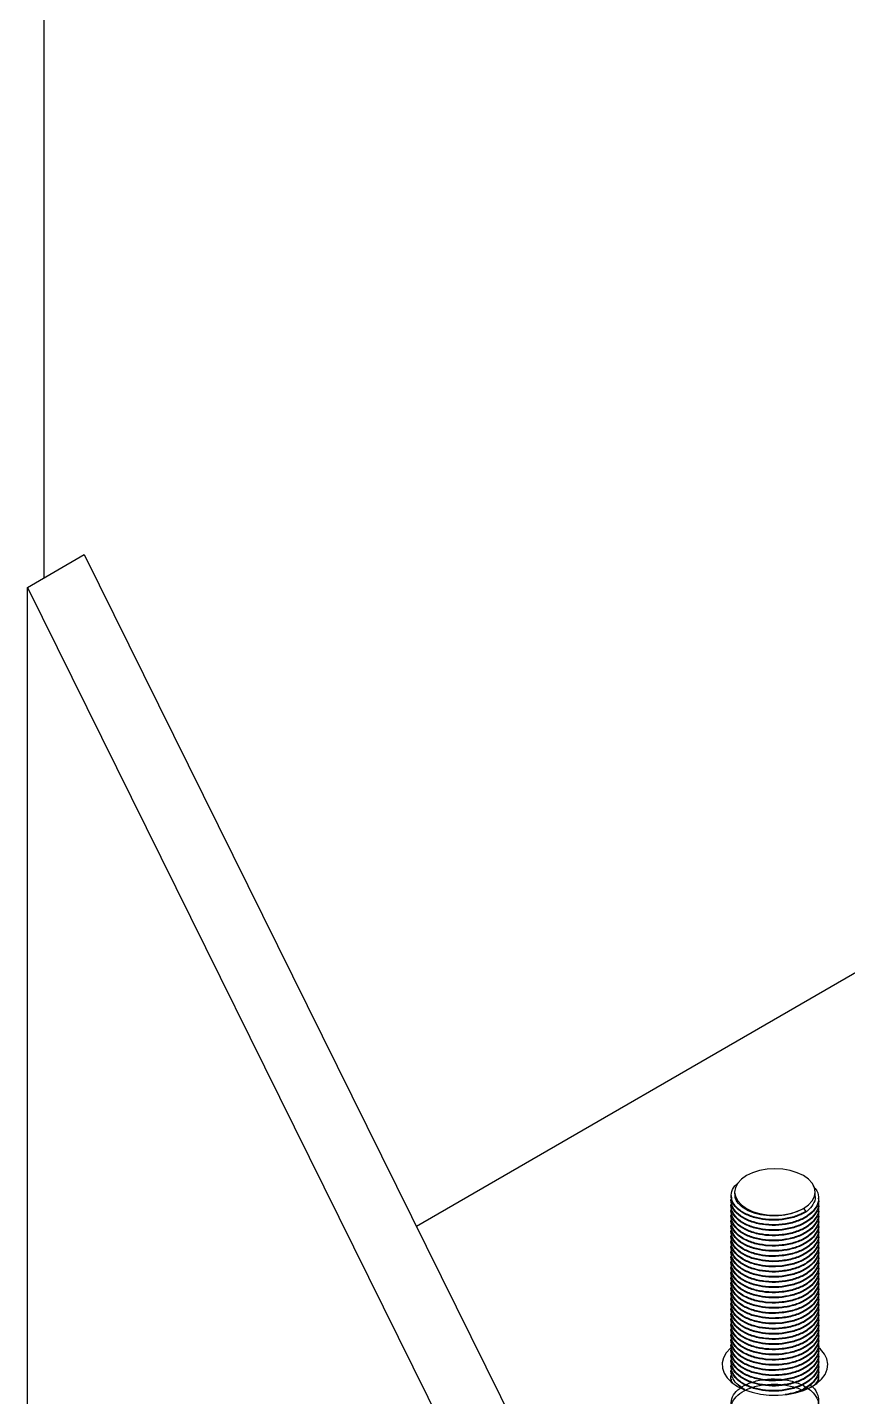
# Model space of a CAD drawing. Header units: millimetres. Extents: x 0 to 594, y 0 to 420.
# Drawn here: x 485.44 to 491.91, y 113.05 to 123.84 of the extents above; entities that cross this region are included whole.
import ezdxf

# ---------------------------------------------------------------- set-up
doc = ezdxf.new("R2010")
doc.units = ezdxf.units.MM

msp = doc.modelspace()

# ---------------------------------------------------------------- linework, layer by layer
at = {"color": 1, "linetype": 'Continuous', "lineweight": 25}
msp.add_line((485.57337, 178.01996), (485.57337, 119.5012), dxfattribs=at)
at = {"color": 7, "linetype": 'Continuous', "lineweight": 25}
for p, q in [((485.44376, 119.42638), (485.89254, 119.68545)), ((485.89254, 119.68545), (490.60658, 110.15958)), ((485.44376, 119.42638), (490.1578, 109.90051)), ((485.44376, 112.62187), (485.44376, 119.42638)), ((492.06605, 116.44484), (488.51164, 114.39292)), ((490.99192, 114.63511), (490.99192, 114.63001)), ((490.99192, 114.59429), (490.99192, 114.58918)), ((491.01898, 114.66311), (491.01898, 114.64784)), ((491.65365, 114.62744), (491.65365, 114.66311)), ((491.68071, 114.60957), (491.68071, 114.61468)), ((491.68071, 114.56875), (491.68071, 114.57385)), ((490.99192, 114.55346), (490.99192, 114.54836)), ((490.99192, 114.51263), (490.99192, 114.50753)), ((490.99192, 114.47181), (490.99192, 114.4667)), ((491.5607, 114.53357), (491.57984, 114.50977)), ((491.57984, 114.50977), (491.57984, 114.50466)), ((491.68071, 114.52792), (491.68071, 114.53302)), ((491.68071, 114.48709), (491.68071, 114.4922)), ((490.99192, 114.43098), (490.99192, 114.42588)), ((490.99192, 114.39015), (490.99192, 114.38505)), ((491.68071, 114.44626), (491.68071, 114.45137)), ((491.68071, 114.40544), (491.68071, 114.41054)), ((491.68071, 114.36461), (491.68071, 114.36971)), ((490.99192, 114.34932), (490.99192, 114.34422)), ((490.99192, 114.3085), (490.99192, 114.30339)), ((490.99192, 114.26767), (490.99192, 114.26257)), ((491.68071, 114.32378), (491.68071, 114.32889)), ((491.68071, 114.28296), (491.68071, 114.28806)), ((491.68071, 114.24213), (491.68071, 114.24723)), ((490.99192, 114.22684), (490.99192, 114.22174)), ((490.99192, 114.18602), (490.99192, 114.18091)), ((490.99192, 114.14519), (490.99192, 114.14009)), ((491.68071, 114.2013), (491.68071, 114.20641)), ((491.68071, 114.16048), (491.68071, 114.16558)), ((490.99192, 114.10436), (490.99192, 114.09926)), ((490.99192, 114.06354), (490.99192, 114.05843)), ((491.68071, 114.11965), (491.68071, 114.12475)), ((491.68071, 114.07882), (491.68071, 114.08392)), ((491.68071, 114.03799), (491.68071, 114.0431)), ((490.99192, 114.02271), (490.99192, 114.0176)), ((490.99192, 113.98188), (490.99192, 113.97678)), ((490.99192, 113.94105), (490.99192, 113.93595)), ((491.68071, 113.99717), (491.68071, 114.00227)), ((491.68071, 113.95634), (491.68071, 113.96144)), ((490.99192, 113.90023), (490.99192, 113.89512)), ((490.99192, 113.8594), (490.99192, 113.8543)), ((490.99192, 113.81857), (490.99192, 113.81347)), ((491.68071, 113.91551), (491.68071, 113.92062)), ((491.68071, 113.87469), (491.68071, 113.87979)), ((491.68071, 113.83386), (491.68071, 113.83896)), ((490.99192, 113.77775), (490.99192, 113.77264)), ((490.99192, 113.73692), (490.99192, 113.73182)), ((491.68071, 113.79303), (491.68071, 113.79814)), ((491.68071, 113.75221), (491.68071, 113.75731)), ((491.68071, 113.71138), (491.68071, 113.71648)), ((490.99192, 113.69609), (490.99192, 113.69099)), ((490.99192, 113.65526), (490.99192, 113.65016)), ((490.99192, 113.61444), (490.99192, 113.60933)), ((491.68071, 113.67055), (491.68071, 113.67565)), ((491.68071, 113.62972), (491.68071, 113.63483)), ((490.99192, 113.57361), (490.99192, 113.56851)), ((490.99192, 113.53278), (490.99192, 113.52768)), ((490.99192, 113.49196), (490.99192, 113.48685)), ((491.68071, 113.5889), (491.68071, 113.594)), ((491.68071, 113.54807), (491.68071, 113.55317)), ((491.68071, 113.50724), (491.68071, 113.51235)), ((490.99192, 113.45113), (490.99192, 113.44603)), ((490.99192, 113.4103), (490.99192, 113.4052)), ((491.68071, 113.46642), (491.68071, 113.47152)), ((491.68071, 113.42559), (491.68071, 113.43069)), ((491.68071, 113.38476), (491.68071, 113.38987)), ((490.99192, 113.36948), (490.99192, 113.36437)), ((490.99192, 113.32865), (490.99192, 113.32354)), ((490.99192, 113.28782), (490.99192, 113.28272)), ((491.68071, 113.34393), (491.68071, 113.34904)), ((491.68071, 113.30311), (491.68071, 113.30821)), ((490.99192, 113.24699), (490.99192, 113.24189)), ((490.99192, 113.20617), (490.99192, 113.20106)), ((491.68071, 113.26228), (491.68071, 113.26738)), ((491.68071, 113.22145), (491.68071, 113.22656)), ((491.68071, 113.18063), (491.68071, 113.18573)), ((490.99192, 113.16534), (490.99192, 113.16024)), ((491.0818, 113.11567), (491.04538, 113.14122))]:
    msp.add_line(p, q, dxfattribs=at)
at = {"color": 7, "linetype": 'Continuous', "lineweight": 25, "flags": 128}
for points in [[(491.5607, 114.79265), (491.51262, 114.81543), (491.45775, 114.83236), (491.39822, 114.84278), (491.33632, 114.8463), (491.27441, 114.84278), (491.21488, 114.83236), (491.16001, 114.81543), (491.11193, 114.79265), (491.07246, 114.76489), (491.04314, 114.73322), (491.02508, 114.69885), (491.01898, 114.66311), (491.02508, 114.62737), (491.04314, 114.59301), (491.07246, 114.56133), (491.11193, 114.53357), (491.16001, 114.51079), (491.21488, 114.49386), (491.27441, 114.48344), (491.33632, 114.47992), (491.39822, 114.48344), (491.45775, 114.49386), (491.51262, 114.51079), (491.5607, 114.53357)], [(491.5607, 114.53357), (491.60017, 114.56133), (491.62949, 114.59301), (491.64755, 114.62737), (491.65365, 114.66311), (491.64755, 114.69885), (491.62949, 114.73322), (491.60017, 114.76489), (491.5607, 114.79265)], [(490.99197, 113.43765), (490.98623, 113.43264), (490.95308, 113.39661), (490.93096, 113.35786), (490.92049, 113.31752), (490.92199, 113.27673), (490.93541, 113.23667), (490.96036, 113.1985), (490.99613, 113.16332), (491.04169, 113.13212)], [(491.04169, 113.13212), (491.09572, 113.10583), (491.15667, 113.08518), (491.22279, 113.07077), (491.29218, 113.06303), (491.36283, 113.06216), (491.43272, 113.0682), (491.49984, 113.08097), (491.56226, 113.10011), (491.61817, 113.12506), (491.66598, 113.15511), (491.7043, 113.18938), (491.73204, 113.22691), (491.74839, 113.2666), (491.75289, 113.30731), (491.7454, 113.34788), (491.72615, 113.38714), (491.69568, 113.42395), (491.67637, 113.44121)]]:
    msp.add_lwpolyline(points, dxfattribs=at)
at = {"color": 7, "linetype": 'Continuous', "lineweight": 25}
for points, knots in [([(491.63881, 114.70829), (491.64936, 114.6963), (491.67605, 114.66595), (491.68533, 114.60956), (491.66745, 114.54669), (491.62543, 114.49948), (491.56877, 114.4602), (491.49768, 114.42839), (491.39594, 114.40641), (491.28906, 114.40341), (491.18693, 114.41909), (491.09832, 114.45148), (491.03127, 114.4981), (490.99621, 114.5535), (490.98517, 114.59586), (490.99542, 114.61684), (490.99649, 114.61902)], [0, 0, 0, 0, 0.05249283, 0.13290047, 0.21628886, 0.29877283, 0.33703869, 0.41773049, 0.50118346, 0.58346792, 0.66304774, 0.74581618, 0.82906427, 0.90910047, 0.99053264, 1, 1, 1, 1]), ([(491.57984, 114.50977), (491.55311, 114.49621), (491.49874, 114.46864), (491.39566, 114.44739), (491.28912, 114.4442), (491.18695, 114.45992), (491.09815, 114.49233), (491.03189, 114.53883), (490.99398, 114.59466), (490.989, 114.65377), (491.00714, 114.70268), (491.03667, 114.72649), (491.0458, 114.73385)], [0, 0, 0, 0, 0.104196, 0.21195746, 0.31821003, 0.42097016, 0.5278477, 0.63534459, 0.73869403, 0.84384606, 0.95171613, 1, 1, 1, 1]), ([(491.67611, 114.59027), (491.678, 114.58343), (491.68573, 114.55551), (491.66583, 114.50571), (491.62561, 114.45867), (491.56869, 114.41937), (491.4977, 114.38757), (491.39593, 114.36558), (491.28906, 114.36258), (491.18693, 114.37826), (491.09832, 114.41066), (491.03127, 114.45727), (490.99621, 114.51267), (490.98517, 114.55504), (490.99542, 114.57601), (490.99649, 114.57819)], [0, 0, 0, 0, 0.03024558, 0.12350622, 0.21575538, 0.25855149, 0.34879629, 0.44212917, 0.53415518, 0.62315636, 0.71572366, 0.80882739, 0.89833898, 0.98941181, 1, 1, 1, 1]), ([(491.57984, 114.50466), (491.55311, 114.49111), (491.49874, 114.46354), (491.39566, 114.44229), (491.28911, 114.43909), (491.187, 114.45482), (491.09797, 114.48722), (491.03258, 114.53376), (490.99574, 114.5837), (490.99546, 114.61654), (490.99534, 114.63008)], [0, 0, 0, 0, 0.128433502, 0.261261846, 0.392230309, 0.518893933, 0.650632737, 0.783134969, 0.91052499, 1, 1, 1, 1]), ([(491.67974, 114.60951), (491.68006, 114.60816), (491.68534, 114.58569), (491.665, 114.54141), (491.6257, 114.4944), (491.56865, 114.45509), (491.49772, 114.42329), (491.39594, 114.4013), (491.28904, 114.3983), (491.18702, 114.41398), (491.09796, 114.4464), (491.03258, 114.49293), (490.99574, 114.54288), (490.99546, 114.57571), (490.99534, 114.58926)], [0, 0, 0, 0, 0.00638904, 0.10592547, 0.20438233, 0.25005832, 0.34637596, 0.44598947, 0.54420818, 0.63919851, 0.73799493, 0.83736387, 0.93289896, 1, 1, 1, 1]), ([(491.5607, 114.53357), (491.53608, 114.52104), (491.48598, 114.49553), (491.391, 114.47578), (491.29282, 114.47268), (491.19873, 114.48703), (491.1167, 114.51672), (491.05645, 114.55944), (491.0225, 114.60533), (491.02224, 114.6355), (491.02214, 114.64794)], [0, 0, 0, 0, 0.12843066, 0.26125695, 0.392223, 0.51888349, 0.65062003, 0.78312015, 0.91050715, 1, 1, 1, 1]), ([(491.65276, 114.62737), (491.65305, 114.62612), (491.65792, 114.60536), (491.63852, 114.56474), (491.60891, 114.52578), (491.58385, 114.50879), (491.58049, 114.50652)], [0, 0, 0, 0, 0.02902998, 0.48226574, 0.93058476, 1, 1, 1, 1]), ([(491.67611, 114.54945), (491.678, 114.54261), (491.68573, 114.51468), (491.66583, 114.46488), (491.62561, 114.41784), (491.56869, 114.37854), (491.4977, 114.34674), (491.39593, 114.32475), (491.28906, 114.32175), (491.18693, 114.33744), (491.09832, 114.36983), (491.03127, 114.41645), (490.99621, 114.47184), (490.98517, 114.51421), (490.99542, 114.53518), (490.99649, 114.53737)], [0, 0, 0, 0, 0.03024558, 0.12350622, 0.21575538, 0.25855149, 0.34879629, 0.44212917, 0.53415518, 0.62315636, 0.71572366, 0.80882739, 0.89833898, 0.98941181, 1, 1, 1, 1]), ([(491.67611, 114.50862), (491.678, 114.50178), (491.68573, 114.47385), (491.66583, 114.42406), (491.62561, 114.37702), (491.56869, 114.33771), (491.4977, 114.30592), (491.39593, 114.28393), (491.28906, 114.28092), (491.18693, 114.29661), (491.09832, 114.329), (491.03127, 114.37562), (490.99621, 114.43102), (490.98517, 114.47338), (490.99542, 114.49435), (490.99649, 114.49654)], [0, 0, 0, 0, 0.03024558, 0.12350622, 0.21575538, 0.25855149, 0.34879629, 0.44212917, 0.53415518, 0.62315636, 0.71572366, 0.80882739, 0.89833898, 0.98941181, 1, 1, 1, 1]), ([(491.67611, 114.46779), (491.678, 114.46095), (491.68573, 114.43303), (491.66583, 114.38323), (491.62561, 114.33619), (491.56869, 114.29689), (491.4977, 114.26509), (491.39593, 114.2431), (491.28906, 114.2401), (491.18693, 114.25578), (491.09832, 114.28817), (491.03127, 114.33479), (490.99621, 114.39019), (490.98517, 114.43255), (490.99542, 114.45353), (490.99649, 114.45571)], [0, 0, 0, 0, 0.03024558, 0.12350622, 0.21575538, 0.25855149, 0.34879629, 0.44212917, 0.53415518, 0.62315636, 0.71572366, 0.80882739, 0.89833898, 0.98941181, 1, 1, 1, 1]), ([(491.67974, 114.56869), (491.68006, 114.56733), (491.68534, 114.54486), (491.665, 114.50058), (491.6257, 114.45357), (491.56865, 114.41426), (491.49772, 114.38247), (491.39594, 114.36048), (491.28904, 114.35748), (491.18702, 114.37316), (491.09796, 114.40557), (491.03258, 114.45211), (490.99574, 114.50205), (490.99546, 114.53488), (490.99534, 114.54843)], [0, 0, 0, 0, 0.00638904, 0.10592547, 0.20438233, 0.25005832, 0.34637596, 0.44598947, 0.54420818, 0.63919851, 0.73799493, 0.83736387, 0.93289896, 1, 1, 1, 1]), ([(491.67974, 114.52786), (491.68006, 114.5265), (491.68534, 114.50403), (491.665, 114.45976), (491.6257, 114.41274), (491.56865, 114.37344), (491.49772, 114.34164), (491.39594, 114.31965), (491.28904, 114.31665), (491.18702, 114.33233), (491.09796, 114.36474), (491.03258, 114.41128), (490.99574, 114.46122), (490.99546, 114.49406), (490.99534, 114.5076)], [0, 0, 0, 0, 0.00638904, 0.10592547, 0.20438233, 0.25005832, 0.34637596, 0.44598947, 0.54420818, 0.63919851, 0.73799493, 0.83736387, 0.93289896, 1, 1, 1, 1]), ([(491.67974, 114.48703), (491.68006, 114.48568), (491.68534, 114.46321), (491.665, 114.41893), (491.6257, 114.37192), (491.56865, 114.33261), (491.49772, 114.30081), (491.39594, 114.27882), (491.28904, 114.27582), (491.18702, 114.2915), (491.09796, 114.32391), (491.03258, 114.37045), (490.99574, 114.4204), (490.99546, 114.45323), (490.99534, 114.46678)], [0, 0, 0, 0, 0.00638904, 0.10592547, 0.20438233, 0.25005832, 0.34637596, 0.44598947, 0.54420818, 0.63919851, 0.73799493, 0.83736387, 0.93289896, 1, 1, 1, 1]), ([(491.67611, 114.42697), (491.678, 114.42013), (491.68573, 114.3922), (491.66583, 114.3424), (491.62561, 114.29536), (491.56869, 114.25606), (491.4977, 114.22426), (491.39593, 114.20227), (491.28906, 114.19927), (491.18693, 114.21496), (491.09832, 114.24735), (491.03127, 114.29396), (490.99621, 114.34936), (490.98517, 114.39173), (490.99542, 114.4127), (490.99649, 114.41488)], [0, 0, 0, 0, 0.03024558, 0.12350622, 0.21575538, 0.25855149, 0.34879629, 0.44212917, 0.53415518, 0.62315636, 0.71572366, 0.80882739, 0.89833898, 0.98941181, 1, 1, 1, 1]), ([(491.67611, 114.38614), (491.678, 114.3793), (491.68573, 114.35137), (491.66583, 114.30158), (491.62561, 114.25454), (491.56869, 114.21523), (491.4977, 114.18343), (491.39593, 114.16145), (491.28906, 114.15844), (491.18693, 114.17413), (491.09832, 114.20652), (491.03127, 114.25314), (490.99621, 114.30854), (490.98517, 114.3509), (490.99542, 114.37187), (490.99649, 114.37406)], [0, 0, 0, 0, 0.03024558, 0.12350622, 0.21575538, 0.25855149, 0.34879629, 0.44212917, 0.53415518, 0.62315636, 0.71572366, 0.80882739, 0.89833898, 0.98941181, 1, 1, 1, 1]), ([(491.67974, 114.44621), (491.68006, 114.44485), (491.68534, 114.42238), (491.665, 114.3781), (491.6257, 114.33109), (491.56865, 114.29178), (491.49772, 114.25999), (491.39594, 114.238), (491.28904, 114.235), (491.18702, 114.25068), (491.09796, 114.28309), (491.03258, 114.32963), (490.99574, 114.37957), (490.99546, 114.4124), (490.99534, 114.42595)], [0, 0, 0, 0, 0.00638904, 0.10592547, 0.20438233, 0.25005832, 0.34637596, 0.44598947, 0.54420818, 0.63919851, 0.73799493, 0.83736387, 0.93289896, 1, 1, 1, 1]), ([(491.67974, 114.40538), (491.68006, 114.40402), (491.68534, 114.38155), (491.665, 114.33727), (491.6257, 114.29026), (491.56865, 114.25096), (491.49772, 114.21916), (491.39594, 114.19717), (491.28904, 114.19417), (491.18702, 114.20985), (491.09796, 114.24226), (491.03258, 114.2888), (490.99574, 114.33874), (490.99546, 114.37157), (490.99534, 114.38512)], [0, 0, 0, 0, 0.00638904, 0.10592547, 0.20438233, 0.25005832, 0.34637596, 0.44598947, 0.54420818, 0.63919851, 0.73799493, 0.83736387, 0.93289896, 1, 1, 1, 1]), ([(491.67974, 114.36455), (491.68006, 114.3632), (491.68534, 114.34073), (491.665, 114.29645), (491.6257, 114.24943), (491.56865, 114.21013), (491.49772, 114.17833), (491.39594, 114.15634), (491.28904, 114.15334), (491.18702, 114.16902), (491.09796, 114.20143), (491.03258, 114.24797), (490.99574, 114.29792), (490.99546, 114.33075), (490.99534, 114.34429)], [0, 0, 0, 0, 0.00638904, 0.10592547, 0.20438233, 0.25005832, 0.34637596, 0.44598947, 0.54420818, 0.63919851, 0.73799493, 0.83736387, 0.93289896, 1, 1, 1, 1]), ([(491.67611, 114.34531), (491.678, 114.33847), (491.68573, 114.31055), (491.66583, 114.26075), (491.62561, 114.21371), (491.56869, 114.17441), (491.4977, 114.14261), (491.39593, 114.12062), (491.28906, 114.11762), (491.18693, 114.1333), (491.09832, 114.16569), (491.03127, 114.21231), (490.99621, 114.26771), (490.98517, 114.31007), (490.99542, 114.33105), (490.99649, 114.33323)], [0, 0, 0, 0, 0.03024558, 0.12350622, 0.21575538, 0.25855149, 0.34879629, 0.44212917, 0.53415518, 0.62315636, 0.71572366, 0.80882739, 0.89833898, 0.98941181, 1, 1, 1, 1]), ([(491.67611, 114.30448), (491.678, 114.29765), (491.68573, 114.26972), (491.66583, 114.21992), (491.62561, 114.17288), (491.56869, 114.13358), (491.4977, 114.10178), (491.39593, 114.07979), (491.28906, 114.07679), (491.18693, 114.09247), (491.09832, 114.12487), (491.03127, 114.17148), (490.99621, 114.22688), (490.98517, 114.26925), (490.99542, 114.29022), (490.99649, 114.2924)], [0, 0, 0, 0, 0.03024558, 0.12350622, 0.21575538, 0.25855149, 0.34879629, 0.44212917, 0.53415518, 0.62315636, 0.71572366, 0.80882739, 0.89833898, 0.98941181, 1, 1, 1, 1]), ([(491.67611, 114.26366), (491.678, 114.25682), (491.68573, 114.22889), (491.66583, 114.17909), (491.62561, 114.13205), (491.56869, 114.09275), (491.4977, 114.06095), (491.39593, 114.03897), (491.28906, 114.03596), (491.18693, 114.05165), (491.09832, 114.08404), (491.03127, 114.13066), (490.99621, 114.18605), (490.98517, 114.22842), (490.99542, 114.24939), (490.99649, 114.25158)], [0, 0, 0, 0, 0.03024558, 0.12350622, 0.21575538, 0.25855149, 0.34879629, 0.44212917, 0.53415518, 0.62315636, 0.71572366, 0.80882739, 0.89833898, 0.98941181, 1, 1, 1, 1]), ([(491.67974, 114.32372), (491.68006, 114.32237), (491.68534, 114.2999), (491.665, 114.25562), (491.6257, 114.20861), (491.56865, 114.1693), (491.49772, 114.1375), (491.39594, 114.11552), (491.28904, 114.11251), (491.18702, 114.12819), (491.09796, 114.16061), (491.03258, 114.20715), (490.99574, 114.25709), (490.99546, 114.28992), (490.99534, 114.30347)], [0, 0, 0, 0, 0.00638904, 0.10592547, 0.20438233, 0.25005832, 0.34637596, 0.44598947, 0.54420818, 0.63919851, 0.73799493, 0.83736387, 0.93289896, 1, 1, 1, 1]), ([(491.67974, 114.2829), (491.68006, 114.28154), (491.68534, 114.25907), (491.665, 114.21479), (491.6257, 114.16778), (491.56865, 114.12848), (491.49772, 114.09668), (491.39594, 114.07469), (491.28904, 114.07169), (491.18702, 114.08737), (491.09796, 114.11978), (491.03258, 114.16632), (490.99574, 114.21626), (490.99546, 114.24909), (490.99534, 114.26264)], [0, 0, 0, 0, 0.00638904, 0.10592547, 0.20438233, 0.25005832, 0.34637596, 0.44598947, 0.54420818, 0.63919851, 0.73799493, 0.83736387, 0.93289896, 1, 1, 1, 1]), ([(491.67611, 114.22283), (491.678, 114.21599), (491.68573, 114.18807), (491.66583, 114.13827), (491.62561, 114.09123), (491.56869, 114.05193), (491.4977, 114.02013), (491.39593, 113.99814), (491.28906, 113.99514), (491.18693, 114.01082), (491.09832, 114.04321), (491.03127, 114.08983), (490.99621, 114.14523), (490.98517, 114.18759), (490.99542, 114.20856), (490.99649, 114.21075)], [0, 0, 0, 0, 0.03024558, 0.12350622, 0.21575538, 0.25855149, 0.34879629, 0.44212917, 0.53415518, 0.62315636, 0.71572366, 0.80882739, 0.89833898, 0.98941181, 1, 1, 1, 1]), ([(491.67611, 114.182), (491.678, 114.17516), (491.68573, 114.14724), (491.66583, 114.09744), (491.62561, 114.0504), (491.56869, 114.0111), (491.4977, 113.9793), (491.39593, 113.95731), (491.28906, 113.95431), (491.18693, 113.96999), (491.09832, 114.00239), (491.03127, 114.049), (490.99621, 114.1044), (490.98517, 114.14676), (490.99542, 114.16774), (490.99649, 114.16992)], [0, 0, 0, 0, 0.03024558, 0.12350622, 0.21575538, 0.25855149, 0.34879629, 0.44212917, 0.53415518, 0.62315636, 0.71572366, 0.80882739, 0.89833898, 0.98941181, 1, 1, 1, 1]), ([(491.67611, 114.14118), (491.678, 114.13434), (491.68573, 114.10641), (491.66583, 114.05661), (491.62561, 114.00957), (491.56869, 113.97027), (491.4977, 113.93847), (491.39593, 113.91648), (491.28906, 113.91348), (491.18693, 113.92917), (491.09832, 113.96156), (491.03127, 114.00817), (490.99621, 114.06357), (490.98517, 114.10594), (490.99542, 114.12691), (490.99649, 114.12909)], [0, 0, 0, 0, 0.03024558, 0.12350622, 0.21575538, 0.25855149, 0.34879629, 0.44212917, 0.53415518, 0.62315636, 0.71572366, 0.80882739, 0.89833898, 0.98941181, 1, 1, 1, 1]), ([(491.67974, 114.24207), (491.68006, 114.24071), (491.68534, 114.21825), (491.665, 114.17397), (491.6257, 114.12695), (491.56865, 114.08765), (491.49772, 114.05585), (491.39594, 114.03386), (491.28904, 114.03086), (491.18702, 114.04654), (491.09796, 114.07895), (491.03258, 114.12549), (490.99574, 114.17543), (490.99546, 114.20827), (490.99534, 114.22181)], [0, 0, 0, 0, 0.00638904, 0.10592547, 0.20438233, 0.25005832, 0.34637596, 0.44598947, 0.54420818, 0.63919851, 0.73799493, 0.83736387, 0.93289896, 1, 1, 1, 1]), ([(491.67974, 114.20124), (491.68006, 114.19989), (491.68534, 114.17742), (491.665, 114.13314), (491.6257, 114.08613), (491.56865, 114.04682), (491.49772, 114.01502), (491.39594, 113.99303), (491.28904, 113.99003), (491.18702, 114.00571), (491.09796, 114.03813), (491.03258, 114.08466), (490.99574, 114.13461), (490.99546, 114.16744), (490.99534, 114.18099)], [0, 0, 0, 0, 0.00638904, 0.10592547, 0.20438233, 0.25005832, 0.34637596, 0.44598947, 0.54420818, 0.63919851, 0.73799493, 0.83736387, 0.93289896, 1, 1, 1, 1]), ([(491.67974, 114.16042), (491.68006, 114.15906), (491.68534, 114.13659), (491.665, 114.09231), (491.6257, 114.0453), (491.56865, 114.00599), (491.49772, 113.9742), (491.39594, 113.95221), (491.28904, 113.94921), (491.18702, 113.96489), (491.09796, 113.9973), (491.03258, 114.04384), (490.99574, 114.09378), (490.99546, 114.12661), (490.99534, 114.14016)], [0, 0, 0, 0, 0.00638904, 0.10592547, 0.20438233, 0.25005832, 0.34637596, 0.44598947, 0.54420818, 0.63919851, 0.73799493, 0.83736387, 0.93289896, 1, 1, 1, 1]), ([(491.67611, 114.10035), (491.678, 114.09351), (491.68573, 114.06558), (491.66583, 114.01579), (491.62561, 113.96875), (491.56869, 113.92944), (491.4977, 113.89764), (491.39593, 113.87566), (491.28906, 113.87265), (491.18693, 113.88834), (491.09832, 113.92073), (491.03127, 113.96735), (490.99621, 114.02275), (490.98517, 114.06511), (490.99542, 114.08608), (490.99649, 114.08827)], [0, 0, 0, 0, 0.03024558, 0.12350622, 0.21575538, 0.25855149, 0.34879629, 0.44212917, 0.53415518, 0.62315636, 0.71572366, 0.80882739, 0.89833898, 0.98941181, 1, 1, 1, 1]), ([(491.67611, 114.05952), (491.678, 114.05268), (491.68573, 114.02476), (491.66583, 113.97496), (491.62561, 113.92792), (491.56869, 113.88862), (491.4977, 113.85682), (491.39593, 113.83483), (491.28906, 113.83183), (491.18693, 113.84751), (491.09832, 113.8799), (491.03127, 113.92652), (490.99621, 113.98192), (490.98517, 114.02428), (490.99542, 114.04526), (490.99649, 114.04744)], [0, 0, 0, 0, 0.03024558, 0.12350622, 0.21575538, 0.25855149, 0.34879629, 0.44212917, 0.53415518, 0.62315636, 0.71572366, 0.80882739, 0.89833898, 0.98941181, 1, 1, 1, 1]), ([(491.67974, 114.11959), (491.68006, 114.11823), (491.68534, 114.09576), (491.665, 114.05148), (491.6257, 114.00447), (491.56865, 113.96517), (491.49772, 113.93337), (491.39594, 113.91138), (491.28904, 113.90838), (491.18702, 113.92406), (491.09796, 113.95647), (491.03258, 114.00301), (490.99574, 114.05295), (490.99546, 114.08579), (490.99534, 114.09933)], [0, 0, 0, 0, 0.00638904, 0.10592547, 0.20438233, 0.25005832, 0.34637596, 0.44598947, 0.54420818, 0.63919851, 0.73799493, 0.83736387, 0.93289896, 1, 1, 1, 1]), ([(491.67974, 114.07876), (491.68006, 114.07741), (491.68534, 114.05494), (491.665, 114.01066), (491.6257, 113.96365), (491.56865, 113.92434), (491.49772, 113.89254), (491.39594, 113.87055), (491.28904, 113.86755), (491.18702, 113.88323), (491.09796, 113.91564), (491.03258, 113.96218), (490.99574, 114.01213), (490.99546, 114.04496), (490.99534, 114.0585)], [0, 0, 0, 0, 0.00638904, 0.10592547, 0.20438233, 0.25005832, 0.34637596, 0.44598947, 0.54420818, 0.63919851, 0.73799493, 0.83736387, 0.93289896, 1, 1, 1, 1]), ([(491.67974, 114.03793), (491.68006, 114.03658), (491.68534, 114.01411), (491.665, 113.96983), (491.6257, 113.92282), (491.56865, 113.88351), (491.49772, 113.85171), (491.39594, 113.82973), (491.28904, 113.82673), (491.18702, 113.84241), (491.09796, 113.87482), (491.03258, 113.92136), (490.99574, 113.9713), (490.99546, 114.00413), (490.99534, 114.01768)], [0, 0, 0, 0, 0.00638904, 0.10592547, 0.20438233, 0.25005832, 0.34637596, 0.44598947, 0.54420818, 0.63919851, 0.73799493, 0.83736387, 0.93289896, 1, 1, 1, 1]), ([(491.67611, 114.0187), (491.678, 114.01186), (491.68573, 113.98393), (491.66583, 113.93413), (491.62561, 113.88709), (491.56869, 113.84779), (491.4977, 113.81599), (491.39593, 113.794), (491.28906, 113.791), (491.18693, 113.80669), (491.09832, 113.83908), (491.03127, 113.88569), (490.99621, 113.94109), (490.98517, 113.98346), (490.99542, 114.00443), (490.99649, 114.00661)], [0, 0, 0, 0, 0.03024558, 0.12350622, 0.21575538, 0.25855149, 0.34879629, 0.44212917, 0.53415518, 0.62315636, 0.71572366, 0.80882739, 0.89833898, 0.98941181, 1, 1, 1, 1]), ([(491.67611, 113.97787), (491.678, 113.97103), (491.68573, 113.9431), (491.66583, 113.89331), (491.62561, 113.84626), (491.56869, 113.80696), (491.4977, 113.77516), (491.39593, 113.75318), (491.28906, 113.75017), (491.18693, 113.76586), (491.09832, 113.79825), (491.03127, 113.84487), (490.99621, 113.90026), (490.98517, 113.94263), (490.99542, 113.9636), (490.99649, 113.96579)], [0, 0, 0, 0, 0.03024558, 0.12350622, 0.21575538, 0.25855149, 0.34879629, 0.44212917, 0.53415518, 0.62315636, 0.71572366, 0.80882739, 0.89833898, 0.98941181, 1, 1, 1, 1]), ([(491.67611, 113.93704), (491.678, 113.9302), (491.68573, 113.90228), (491.66583, 113.85248), (491.62561, 113.80544), (491.56869, 113.76614), (491.4977, 113.73434), (491.39593, 113.71235), (491.28906, 113.70935), (491.18693, 113.72503), (491.09832, 113.75742), (491.03127, 113.80404), (490.99621, 113.85944), (490.98517, 113.9018), (490.99542, 113.92278), (490.99649, 113.92496)], [0, 0, 0, 0, 0.03024558, 0.12350622, 0.21575538, 0.25855149, 0.34879629, 0.44212917, 0.53415518, 0.62315636, 0.71572366, 0.80882739, 0.89833898, 0.98941181, 1, 1, 1, 1]), ([(491.67974, 113.99711), (491.68006, 113.99575), (491.68534, 113.97328), (491.665, 113.929), (491.6257, 113.88199), (491.56865, 113.84269), (491.49772, 113.81089), (491.39594, 113.7889), (491.28904, 113.7859), (491.18702, 113.80158), (491.09796, 113.83399), (491.03258, 113.88053), (490.99574, 113.93047), (490.99546, 113.9633), (490.99534, 113.97685)], [0, 0, 0, 0, 0.00638904, 0.10592547, 0.20438233, 0.25005832, 0.34637596, 0.44598947, 0.54420818, 0.63919851, 0.73799493, 0.83736387, 0.93289896, 1, 1, 1, 1]), ([(491.67974, 113.95628), (491.68006, 113.95493), (491.68534, 113.93246), (491.665, 113.88818), (491.6257, 113.84116), (491.56865, 113.80186), (491.49772, 113.77006), (491.39594, 113.74807), (491.28904, 113.74507), (491.18702, 113.76075), (491.09796, 113.79316), (491.03258, 113.8397), (490.99574, 113.88965), (490.99546, 113.92248), (490.99534, 113.93602)], [0, 0, 0, 0, 0.00638904, 0.10592547, 0.20438233, 0.25005832, 0.34637596, 0.44598947, 0.54420818, 0.63919851, 0.73799493, 0.83736387, 0.93289896, 1, 1, 1, 1]), ([(491.67611, 113.89621), (491.678, 113.88938), (491.68573, 113.86145), (491.66583, 113.81165), (491.62561, 113.76461), (491.56869, 113.72531), (491.4977, 113.69351), (491.39593, 113.67152), (491.28906, 113.66852), (491.18693, 113.6842), (491.09832, 113.7166), (491.03127, 113.76321), (490.99621, 113.81861), (490.98517, 113.86098), (490.99542, 113.88195), (490.99649, 113.88413)], [0, 0, 0, 0, 0.03024558, 0.12350622, 0.21575538, 0.25855149, 0.34879629, 0.44212917, 0.53415518, 0.62315636, 0.71572366, 0.80882739, 0.89833898, 0.98941181, 1, 1, 1, 1]), ([(491.67611, 113.85539), (491.678, 113.84855), (491.68573, 113.82062), (491.66583, 113.77082), (491.62561, 113.72378), (491.56869, 113.68448), (491.4977, 113.65268), (491.39593, 113.6307), (491.28906, 113.62769), (491.18693, 113.64338), (491.09832, 113.67577), (491.03127, 113.72239), (490.99621, 113.77778), (490.98517, 113.82015), (490.99542, 113.84112), (490.99649, 113.84331)], [0, 0, 0, 0, 0.03024558, 0.12350622, 0.21575538, 0.25855149, 0.34879629, 0.44212917, 0.53415518, 0.62315636, 0.71572366, 0.80882739, 0.89833898, 0.98941181, 1, 1, 1, 1]), ([(491.67974, 113.91545), (491.68006, 113.9141), (491.68534, 113.89163), (491.665, 113.84735), (491.6257, 113.80034), (491.56865, 113.76103), (491.49772, 113.72923), (491.39594, 113.70725), (491.28904, 113.70424), (491.18702, 113.71992), (491.09796, 113.75234), (491.03258, 113.79887), (490.99574, 113.84882), (490.99546, 113.88165), (490.99534, 113.8952)], [0, 0, 0, 0, 0.00638904, 0.10592547, 0.20438233, 0.25005832, 0.34637596, 0.44598947, 0.54420818, 0.63919851, 0.73799493, 0.83736387, 0.93289896, 1, 1, 1, 1]), ([(491.67974, 113.87463), (491.68006, 113.87327), (491.68534, 113.8508), (491.665, 113.80652), (491.6257, 113.75951), (491.56865, 113.7202), (491.49772, 113.68841), (491.39594, 113.66642), (491.28904, 113.66342), (491.18702, 113.6791), (491.09796, 113.71151), (491.03258, 113.75805), (490.99574, 113.80799), (490.99546, 113.84082), (490.99534, 113.85437)], [0, 0, 0, 0, 0.00638904, 0.10592547, 0.20438233, 0.25005832, 0.34637596, 0.44598947, 0.54420818, 0.63919851, 0.73799493, 0.83736387, 0.93289896, 1, 1, 1, 1]), ([(491.67974, 113.8338), (491.68006, 113.83244), (491.68534, 113.80998), (491.665, 113.7657), (491.6257, 113.71868), (491.56865, 113.67938), (491.49772, 113.64758), (491.39594, 113.62559), (491.28904, 113.62259), (491.18702, 113.63827), (491.09796, 113.67068), (491.03258, 113.71722), (490.99574, 113.76716), (490.99546, 113.8), (490.99534, 113.81354)], [0, 0, 0, 0, 0.00638904, 0.10592547, 0.20438233, 0.25005832, 0.34637596, 0.44598947, 0.54420818, 0.63919851, 0.73799493, 0.83736387, 0.93289896, 1, 1, 1, 1]), ([(491.67611, 113.81456), (491.678, 113.80772), (491.68573, 113.77979), (491.66583, 113.73), (491.62561, 113.68296), (491.56869, 113.64366), (491.4977, 113.61186), (491.39593, 113.58987), (491.28906, 113.58687), (491.18693, 113.60255), (491.09832, 113.63494), (491.03127, 113.68156), (490.99621, 113.73696), (490.98517, 113.77932), (490.99542, 113.80029), (490.99649, 113.80248)], [0, 0, 0, 0, 0.03024558, 0.12350622, 0.21575538, 0.25855149, 0.34879629, 0.44212917, 0.53415518, 0.62315636, 0.71572366, 0.80882739, 0.89833898, 0.98941181, 1, 1, 1, 1]), ([(491.67611, 113.77373), (491.678, 113.76689), (491.68573, 113.73897), (491.66583, 113.68917), (491.62561, 113.64213), (491.56869, 113.60283), (491.4977, 113.57103), (491.39593, 113.54904), (491.28906, 113.54604), (491.18693, 113.56172), (491.09832, 113.59411), (491.03127, 113.64073), (490.99621, 113.69613), (490.98517, 113.73849), (490.99542, 113.75947), (490.99649, 113.76165)], [0, 0, 0, 0, 0.03024558, 0.12350622, 0.21575538, 0.25855149, 0.34879629, 0.44212917, 0.53415518, 0.62315636, 0.71572366, 0.80882739, 0.89833898, 0.98941181, 1, 1, 1, 1]), ([(491.67611, 113.73291), (491.678, 113.72607), (491.68573, 113.69814), (491.66583, 113.64834), (491.62561, 113.6013), (491.56869, 113.562), (491.4977, 113.5302), (491.39593, 113.50821), (491.28906, 113.50521), (491.18693, 113.5209), (491.09832, 113.55329), (491.03127, 113.5999), (490.99621, 113.6553), (490.98517, 113.69767), (490.99542, 113.71864), (490.99649, 113.72082)], [0, 0, 0, 0, 0.03024558, 0.123506225, 0.215755376, 0.258551491, 0.348796294, 0.442129167, 0.53415518, 0.623156364, 0.715723663, 0.808827391, 0.898338985, 0.989411808, 1, 1, 1, 1]), ([(491.67974, 113.79297), (491.68006, 113.79162), (491.68534, 113.76915), (491.665, 113.72487), (491.6257, 113.67786), (491.56865, 113.63855), (491.49772, 113.60675), (491.39594, 113.58476), (491.28904, 113.58176), (491.18702, 113.59744), (491.09796, 113.62986), (491.03258, 113.67639), (490.99574, 113.72634), (490.99546, 113.75917), (490.99534, 113.77272)], [0, 0, 0, 0, 0.00638904, 0.10592547, 0.20438233, 0.25005832, 0.34637596, 0.44598947, 0.54420818, 0.63919851, 0.73799493, 0.83736387, 0.93289896, 1, 1, 1, 1]), ([(491.67974, 113.75215), (491.68006, 113.75079), (491.68534, 113.72832), (491.665, 113.68404), (491.6257, 113.63703), (491.56865, 113.59772), (491.49772, 113.56593), (491.39594, 113.54394), (491.28904, 113.54094), (491.18702, 113.55662), (491.09796, 113.58903), (491.03258, 113.63557), (490.99574, 113.68551), (490.99546, 113.71834), (490.99534, 113.73189)], [0, 0, 0, 0, 0.00638904, 0.10592547, 0.20438233, 0.25005832, 0.34637596, 0.44598947, 0.54420818, 0.63919851, 0.73799493, 0.83736387, 0.93289896, 1, 1, 1, 1]), ([(491.67974, 113.71132), (491.68006, 113.70996), (491.68534, 113.68749), (491.665, 113.64321), (491.6257, 113.5962), (491.56865, 113.5569), (491.49772, 113.5251), (491.39594, 113.50311), (491.28904, 113.50011), (491.18702, 113.51579), (491.09796, 113.5482), (491.03258, 113.59474), (490.99574, 113.64468), (490.99546, 113.67752), (490.99534, 113.69106)], [0, 0, 0, 0, 0.00638904, 0.10592547, 0.20438233, 0.25005832, 0.34637596, 0.44598947, 0.54420818, 0.63919851, 0.73799493, 0.83736387, 0.93289896, 1, 1, 1, 1]), ([(491.67611, 113.69208), (491.678, 113.68524), (491.68573, 113.65731), (491.66583, 113.60752), (491.62561, 113.56048), (491.56869, 113.52117), (491.4977, 113.48937), (491.39593, 113.46739), (491.28906, 113.46438), (491.18693, 113.48007), (491.09832, 113.51246), (491.03127, 113.55908), (490.99621, 113.61448), (490.98517, 113.65684), (490.99542, 113.67781), (490.99649, 113.68)], [0, 0, 0, 0, 0.03024558, 0.12350622, 0.21575538, 0.25855149, 0.34879629, 0.44212917, 0.53415518, 0.62315636, 0.71572366, 0.80882739, 0.89833898, 0.98941181, 1, 1, 1, 1]), ([(491.67611, 113.65125), (491.678, 113.64441), (491.68573, 113.61649), (491.66583, 113.56669), (491.62561, 113.51965), (491.56869, 113.48035), (491.4977, 113.44855), (491.39593, 113.42656), (491.28906, 113.42356), (491.18693, 113.43924), (491.09832, 113.47163), (491.03127, 113.51825), (490.99621, 113.57365), (490.98517, 113.61601), (490.99542, 113.63699), (490.99649, 113.63917)], [0, 0, 0, 0, 0.03024558, 0.12350622, 0.21575538, 0.25855149, 0.34879629, 0.44212917, 0.53415518, 0.62315636, 0.71572366, 0.80882739, 0.89833898, 0.98941181, 1, 1, 1, 1]), ([(491.67611, 113.61042), (491.678, 113.60359), (491.68573, 113.57566), (491.66583, 113.52586), (491.62561, 113.47882), (491.56869, 113.43952), (491.4977, 113.40772), (491.39593, 113.38573), (491.28906, 113.38273), (491.18693, 113.39842), (491.09832, 113.43081), (491.03127, 113.47742), (490.99621, 113.53282), (490.98517, 113.57519), (490.99542, 113.59616), (490.99649, 113.59834)], [0, 0, 0, 0, 0.03024558, 0.12350622, 0.21575538, 0.25855149, 0.34879629, 0.44212917, 0.53415518, 0.62315636, 0.71572366, 0.80882739, 0.89833898, 0.98941181, 1, 1, 1, 1]), ([(491.67974, 113.67049), (491.68006, 113.66914), (491.68534, 113.64667), (491.665, 113.60239), (491.6257, 113.55538), (491.56865, 113.51607), (491.49772, 113.48427), (491.39594, 113.46228), (491.28904, 113.45928), (491.18702, 113.47496), (491.09796, 113.50737), (491.03258, 113.55391), (490.99574, 113.60386), (490.99546, 113.63669), (490.99534, 113.65023)], [0, 0, 0, 0, 0.00638904, 0.10592547, 0.20438233, 0.25005832, 0.34637596, 0.44598947, 0.54420818, 0.63919851, 0.73799493, 0.83736387, 0.93289896, 1, 1, 1, 1]), ([(491.67974, 113.62966), (491.68006, 113.62831), (491.68534, 113.60584), (491.665, 113.56156), (491.6257, 113.51455), (491.56865, 113.47524), (491.49772, 113.44344), (491.39594, 113.42146), (491.28904, 113.41845), (491.18702, 113.43413), (491.09796, 113.46655), (491.03258, 113.51309), (490.99574, 113.56303), (490.99546, 113.59586), (490.99534, 113.60941)], [0, 0, 0, 0, 0.00638904, 0.10592547, 0.20438233, 0.25005832, 0.34637596, 0.44598947, 0.54420818, 0.63919851, 0.73799493, 0.83736387, 0.93289896, 1, 1, 1, 1]), ([(491.67611, 113.5696), (491.678, 113.56276), (491.68573, 113.53483), (491.66583, 113.48503), (491.62561, 113.43799), (491.56869, 113.39869), (491.4977, 113.36689), (491.39593, 113.34491), (491.28906, 113.3419), (491.18693, 113.35759), (491.09832, 113.38998), (491.03127, 113.4366), (490.99621, 113.49199), (490.98517, 113.53436), (490.99542, 113.55533), (490.99649, 113.55752)], [0, 0, 0, 0, 0.03024558, 0.12350622, 0.21575538, 0.25855149, 0.34879629, 0.44212917, 0.53415518, 0.62315636, 0.71572366, 0.80882739, 0.89833898, 0.98941181, 1, 1, 1, 1]), ([(491.67611, 113.52877), (491.678, 113.52193), (491.68573, 113.49401), (491.66583, 113.44421), (491.62561, 113.39717), (491.56869, 113.35787), (491.4977, 113.32607), (491.39593, 113.30408), (491.28906, 113.30108), (491.18693, 113.31676), (491.09832, 113.34915), (491.03127, 113.39577), (490.99621, 113.45117), (490.98517, 113.49353), (490.99542, 113.5145), (490.99649, 113.51669)], [0, 0, 0, 0, 0.03024558, 0.123506225, 0.215755376, 0.258551491, 0.348796294, 0.442129167, 0.53415518, 0.623156364, 0.715723663, 0.808827391, 0.898338985, 0.989411808, 1, 1, 1, 1]), ([(491.67974, 113.58884), (491.68006, 113.58748), (491.68534, 113.56501), (491.665, 113.52073), (491.6257, 113.47372), (491.56865, 113.43442), (491.49772, 113.40262), (491.39594, 113.38063), (491.28904, 113.37763), (491.18702, 113.39331), (491.09796, 113.42572), (491.03258, 113.47226), (490.99574, 113.5222), (490.99546, 113.55503), (490.99534, 113.56858)], [0, 0, 0, 0, 0.00638904, 0.10592547, 0.20438233, 0.25005832, 0.34637596, 0.44598947, 0.54420818, 0.63919851, 0.73799493, 0.83736387, 0.93289896, 1, 1, 1, 1]), ([(491.67974, 113.54801), (491.68006, 113.54666), (491.68534, 113.52419), (491.665, 113.47991), (491.6257, 113.43289), (491.56865, 113.39359), (491.49772, 113.36179), (491.39594, 113.3398), (491.28904, 113.3368), (491.18702, 113.35248), (491.09796, 113.38489), (491.03258, 113.43143), (490.99574, 113.48137), (490.99546, 113.51421), (490.99534, 113.52775)], [0, 0, 0, 0, 0.00638904, 0.10592547, 0.20438233, 0.25005832, 0.34637596, 0.44598947, 0.54420818, 0.63919851, 0.73799493, 0.83736387, 0.93289896, 1, 1, 1, 1]), ([(491.67974, 113.50718), (491.68006, 113.50583), (491.68534, 113.48336), (491.665, 113.43908), (491.6257, 113.39207), (491.56865, 113.35276), (491.49772, 113.32096), (491.39594, 113.29897), (491.28904, 113.29597), (491.18702, 113.31165), (491.09796, 113.34407), (491.03258, 113.3906), (490.99574, 113.44055), (490.99546, 113.47338), (490.99534, 113.48693)], [0, 0, 0, 0, 0.00638904, 0.10592547, 0.20438233, 0.25005832, 0.34637596, 0.44598947, 0.54420818, 0.63919851, 0.73799493, 0.83736387, 0.93289896, 1, 1, 1, 1]), ([(491.67611, 113.48794), (491.678, 113.4811), (491.68573, 113.45318), (491.66583, 113.40338), (491.62561, 113.35634), (491.56869, 113.31704), (491.4977, 113.28524), (491.39593, 113.26325), (491.28906, 113.26025), (491.18693, 113.27593), (491.09832, 113.30833), (491.03127, 113.35494), (490.99621, 113.41034), (490.98517, 113.45271), (490.99542, 113.47368), (490.99649, 113.47586)], [0, 0, 0, 0, 0.03024558, 0.12350622, 0.21575538, 0.25855149, 0.34879629, 0.44212917, 0.53415518, 0.62315636, 0.71572366, 0.80882739, 0.89833898, 0.98941181, 1, 1, 1, 1]), ([(491.67611, 113.44712), (491.678, 113.44028), (491.68573, 113.41235), (491.66583, 113.36255), (491.62561, 113.31551), (491.56869, 113.27621), (491.4977, 113.24441), (491.39593, 113.22242), (491.28906, 113.21942), (491.18693, 113.23511), (491.09832, 113.2675), (491.03127, 113.31412), (490.99621, 113.36951), (490.98517, 113.41188), (490.99542, 113.43285), (490.99649, 113.43504)], [0, 0, 0, 0, 0.03024558, 0.12350622, 0.21575538, 0.25855149, 0.34879629, 0.44212917, 0.53415518, 0.62315636, 0.71572366, 0.80882739, 0.89833898, 0.98941181, 1, 1, 1, 1]), ([(491.67611, 113.40629), (491.678, 113.39945), (491.68573, 113.37152), (491.66583, 113.32173), (491.62561, 113.27469), (491.56869, 113.23538), (491.4977, 113.20359), (491.39593, 113.1816), (491.28906, 113.17859), (491.18693, 113.19428), (491.09832, 113.22667), (491.03127, 113.27329), (490.99621, 113.32869), (490.98517, 113.37105), (490.99542, 113.39202), (490.99649, 113.39421)], [0, 0, 0, 0, 0.03024558, 0.123506225, 0.215755376, 0.258551491, 0.348796294, 0.442129167, 0.53415518, 0.623156364, 0.715723663, 0.808827391, 0.898338985, 0.989411808, 1, 1, 1, 1]), ([(491.67974, 113.46636), (491.68006, 113.465), (491.68534, 113.44253), (491.665, 113.39825), (491.6257, 113.35124), (491.56865, 113.31193), (491.49772, 113.28014), (491.39594, 113.25815), (491.28904, 113.25515), (491.18702, 113.27083), (491.09796, 113.30324), (491.03258, 113.34978), (490.99574, 113.39972), (490.99546, 113.43255), (490.99534, 113.4461)], [0, 0, 0, 0, 0.00638904, 0.10592547, 0.20438233, 0.25005832, 0.34637596, 0.44598947, 0.54420818, 0.63919851, 0.73799493, 0.83736387, 0.93289896, 1, 1, 1, 1]), ([(491.67974, 113.42553), (491.68006, 113.42417), (491.68534, 113.4017), (491.665, 113.35743), (491.6257, 113.31041), (491.56865, 113.27111), (491.49772, 113.23931), (491.39594, 113.21732), (491.28904, 113.21432), (491.18702, 113.23), (491.09796, 113.26241), (491.03258, 113.30895), (490.99574, 113.35889), (490.99546, 113.39173), (490.99534, 113.40527)], [0, 0, 0, 0, 0.00638904, 0.10592547, 0.20438233, 0.25005832, 0.34637596, 0.44598947, 0.54420818, 0.63919851, 0.73799493, 0.83736387, 0.93289896, 1, 1, 1, 1]), ([(491.67974, 113.3847), (491.68006, 113.38335), (491.68534, 113.36088), (491.665, 113.3166), (491.6257, 113.26959), (491.56865, 113.23028), (491.49772, 113.19848), (491.39594, 113.17649), (491.28904, 113.17349), (491.18702, 113.18917), (491.09796, 113.22158), (491.03258, 113.26812), (490.99574, 113.31807), (490.99546, 113.3509), (490.99534, 113.36445)], [0, 0, 0, 0, 0.00638904, 0.10592547, 0.20438233, 0.25005832, 0.34637596, 0.44598947, 0.54420818, 0.63919851, 0.73799493, 0.83736387, 0.93289896, 1, 1, 1, 1]), ([(491.67611, 113.36546), (491.678, 113.35862), (491.68573, 113.3307), (491.66583, 113.2809), (491.62561, 113.23386), (491.56869, 113.19456), (491.4977, 113.16276), (491.39593, 113.14077), (491.28906, 113.13777), (491.18693, 113.15345), (491.09832, 113.18584), (491.03127, 113.23246), (490.99621, 113.28786), (490.98517, 113.33022), (490.99542, 113.3512), (490.99649, 113.35338)], [0, 0, 0, 0, 0.03024558, 0.12350622, 0.21575538, 0.25855149, 0.34879629, 0.44212917, 0.53415518, 0.62315636, 0.71572366, 0.80882739, 0.89833898, 0.98941181, 1, 1, 1, 1]), ([(491.67611, 113.32464), (491.678, 113.3178), (491.68573, 113.28987), (491.66583, 113.24007), (491.62561, 113.19303), (491.56869, 113.15373), (491.4977, 113.12193), (491.39593, 113.09994), (491.28906, 113.09694), (491.18693, 113.11263), (491.09832, 113.14502), (491.03127, 113.19163), (490.99621, 113.24703), (490.98517, 113.2894), (490.99542, 113.31037), (490.99649, 113.31255)], [0, 0, 0, 0, 0.03024558, 0.123506225, 0.215755376, 0.258551491, 0.348796294, 0.442129167, 0.53415518, 0.623156364, 0.715723663, 0.808827391, 0.898338985, 0.989411808, 1, 1, 1, 1]), ([(491.67974, 113.34388), (491.68006, 113.34252), (491.68534, 113.32005), (491.665, 113.27577), (491.6257, 113.22876), (491.56865, 113.18945), (491.49772, 113.15766), (491.39594, 113.13567), (491.28904, 113.13267), (491.18702, 113.14835), (491.09796, 113.18076), (491.03258, 113.2273), (490.99574, 113.27724), (490.99546, 113.31007), (490.99534, 113.32362)], [0, 0, 0, 0, 0.00638904, 0.10592547, 0.20438233, 0.25005832, 0.34637596, 0.44598947, 0.54420818, 0.63919851, 0.73799493, 0.83736387, 0.93289896, 1, 1, 1, 1]), ([(491.67974, 113.30305), (491.68006, 113.30169), (491.68534, 113.27922), (491.665, 113.23494), (491.6257, 113.18793), (491.56865, 113.14863), (491.49772, 113.11683), (491.39594, 113.09484), (491.28904, 113.09184), (491.18702, 113.10752), (491.09796, 113.13993), (491.03258, 113.18647), (490.99574, 113.23641), (490.99546, 113.26924), (490.99534, 113.28279)], [0, 0, 0, 0, 0.00638904, 0.10592547, 0.20438233, 0.25005832, 0.34637596, 0.44598947, 0.54420818, 0.63919851, 0.73799493, 0.83736387, 0.93289896, 1, 1, 1, 1]), ([(491.67611, 113.28381), (491.678, 113.27697), (491.68573, 113.24904), (491.66581, 113.19927), (491.62564, 113.15214), (491.56862, 113.11305), (491.50482, 113.08281), (491.44422, 113.07198), (491.41722, 113.06716)], [0, 0, 0, 0, 0.07179499, 0.29317103, 0.51214606, 0.61373269, 0.82794993, 1, 1, 1, 1]), ([(491.00279, 113.1611), (491.00168, 113.1627), (490.98796, 113.18245), (490.9853, 113.20778), (490.99544, 113.22872), (490.99649, 113.2309)], [0, 0, 0, 0, 0.07308183, 0.90345968, 1, 1, 1, 1]), ([(491.09932, 113.10848), (491.07614, 113.12262), (491.02969, 113.15095), (490.99652, 113.20639), (490.98516, 113.24857), (490.99542, 113.26954), (490.99649, 113.27173)], [0, 0, 0, 0, 0.31800822, 0.6373331, 0.96222754, 1, 1, 1, 1]), ([(491.54903, 113.10276), (491.57424, 113.12524), (491.6174, 113.16372), (491.6732, 113.07622), (491.68578, 113.01867), (491.66733, 112.95406), (491.62544, 112.90727), (491.56876, 112.86793), (491.49768, 112.83615), (491.39594, 112.81415), (491.28905, 112.81115), (491.18697, 112.82683), (491.09817, 112.85925), (491.03182, 112.90578), (490.99423, 112.96149), (490.98803, 113.02102), (491.01478, 113.07901), (491.07162, 113.1292), (491.15262, 113.16731), (491.25131, 113.18935), (491.35798, 113.19277), (491.462, 113.17784), (491.5548, 113.14525), (491.62742, 113.09736), (491.67219, 113.03955), (491.68606, 112.97668), (491.66725, 112.91355), (491.62545, 112.86641), (491.56876, 112.82712), (491.49768, 112.79531), (491.39594, 112.77333), (491.28905, 112.77033), (491.18697, 112.786), (491.09817, 112.81842), (491.03182, 112.86495), (490.99423, 112.92066), (490.98803, 112.9802), (491.01479, 113.03819), (491.07161, 113.08837), (491.15265, 113.1265), (491.2512, 113.14846), (491.3584, 113.15219), (491.46049, 113.13614), (491.52934, 113.11669), (491.5548, 113.09954), (491.55675, 113.09823)], [0, 0, 0, 0, 0.03359276, 0.05749808, 0.08123195, 0.10584565, 0.13019239, 0.1414873, 0.16530504, 0.1899378, 0.21422565, 0.23771517, 0.26214588, 0.28671816, 0.31034239, 0.33437867, 0.35903626, 0.3831485, 0.4067197, 0.43125932, 0.455736, 0.47924729, 0.5034714, 0.52811795, 0.55202327, 0.57575714, 0.60037083, 0.62471757, 0.63601248, 0.65983023, 0.68446299, 0.70875084, 0.73224036, 0.75667107, 0.78124335, 0.80486758, 0.82890386, 0.85356145, 0.87767369, 0.90124488, 0.92578451, 0.95026118, 0.97377248, 0.99799659, 1, 1, 1, 1]), ([(490.99534, 113.16543), (490.99351, 113.17153), (490.99099, 113.17991), (490.99531, 113.18789), (490.99649, 113.19007)], [0, 0, 0, 0, 0.72681978, 1, 1, 1, 1]), ([(491.67974, 113.26222), (491.68006, 113.26087), (491.68534, 113.2384), (491.66509, 113.19403), (491.62543, 113.14733), (491.57509, 113.11144), (491.53954, 113.09739), (491.51787, 113.08882)], [0, 0, 0, 0, 0.01987724, 0.32954937, 0.63586284, 0.77796741, 1, 1, 1, 1]), ([(491.67611, 113.24298), (491.67794, 113.23617), (491.68539, 113.20834), (491.67554, 113.17326), (491.65374, 113.14998), (491.64944, 113.14539)], [0, 0, 0, 0, 0.20654719, 0.84342451, 1, 1, 1, 1]), ([(491.67611, 113.20215), (491.67867, 113.19529), (491.68299, 113.18373), (491.67834, 113.17224), (491.67645, 113.16757)], [0, 0, 0, 0, 0.59311751, 1, 1, 1, 1])]:
    msp.add_open_spline(points, degree=3, knots=knots, dxfattribs=at)

doc.saveas('drawing.dxf')
